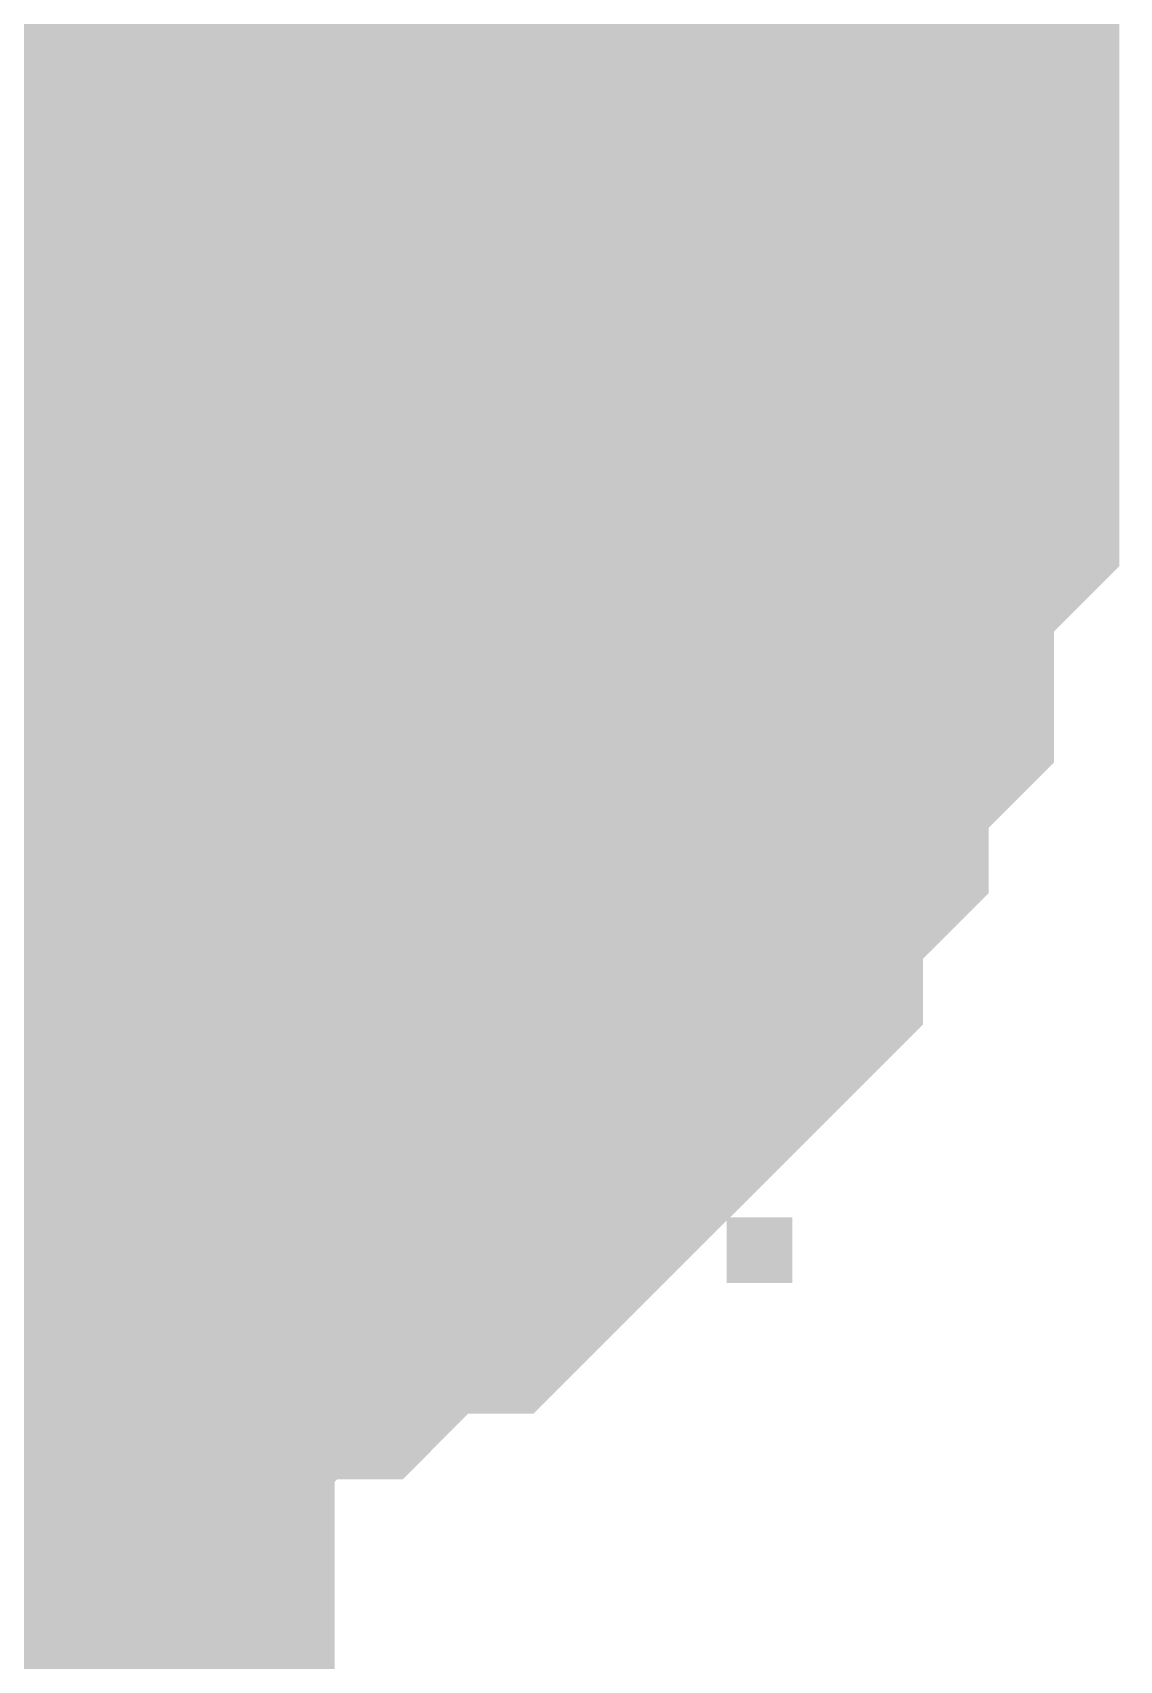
# Model space of a CAD drawing. Header units: inches. Extents: x 0 to 841, y 0 to 594.
# Drawn here: x 775.186 to 775.932, y 324.036 to 325.154 of the extents above; entities that cross this region are included whole.
import ezdxf

# ---------------------------------------------------------------- set-up
doc = ezdxf.new("R2010")
doc.units = ezdxf.units.IN
doc.layers.add('Sheet', color=255, linetype='Continuous')

msp = doc.modelspace()

# ---------------------------------------------------------------- linework, layer by layer
at = {"layer": 'Sheet'}
for points in [[(775.019, 324.9841, 0.7493, 0.7493, 0), (775.019, 327.4995, 0.7493, 0.7493, 0), (775.019, 327.4995, 0.7493, 0.7493, 0)], [(775.3783, 325.3435, 0.2997, 0.2997, 0), (775.3783, 325.2985, 0.2997, 0.2997, 0), (775.3783, 325.2985, 0.2997, 0.2997, 0), (775.4232, 325.2985, 0.2997, 0.2997, 0), (775.4232, 325.2536, 0.2997, 0.2997, 0), (775.4232, 325.2536, 0.2997, 0.2997, 0), (775.4681, 325.2087, 0.2997, 0.2997, 0), (775.4681, 325.2087, 0.2997, 0.2997, 0), (775.4681, 325.1638, 0.2997, 0.2997, 0), (775.4681, 325.1638, 0.2997, 0.2997, 0), (775.4681, 325.1189, 0.2997, 0.2997, 0), (775.513, 325.1189, 0.2997, 0.2997, 0), (775.513, 325.074, 0.2997, 0.2997, 0), (775.513, 325.074, 0.2997, 0.2997, 0), (775.513, 325.029, 0.2997, 0.2997, 0), (775.513, 325.029, 0.2997, 0.2997, 0), (775.513, 324.9841, 0.2997, 0.2997, 0)], [(775.3783, 325.3435, 0.2997, 0.2997, 0), (775.3783, 325.2985, 0.2997, 0.2997, 0), (775.3783, 325.2985, 0.2997, 0.2997, 0), (775.4232, 325.2985, 0.2997, 0.2997, 0), (775.4232, 325.2536, 0.2997, 0.2997, 0), (775.4232, 325.2536, 0.2997, 0.2997, 0), (775.4681, 325.2087, 0.2997, 0.2997, 0), (775.4681, 325.2087, 0.2997, 0.2997, 0), (775.4681, 325.1638, 0.2997, 0.2997, 0), (775.4681, 325.1638, 0.2997, 0.2997, 0), (775.4681, 325.1189, 0.2997, 0.2997, 0), (775.513, 325.1189, 0.2997, 0.2997, 0), (775.513, 325.074, 0.2997, 0.2997, 0), (775.513, 325.074, 0.2997, 0.2997, 0), (775.513, 325.029, 0.2997, 0.2997, 0), (775.513, 325.029, 0.2997, 0.2997, 0), (775.513, 324.9841, 0.2997, 0.2997, 0)], [(775.3783, 325.3435, 0.2997, 0.2997, 0), (775.3783, 325.2985, 0.2997, 0.2997, 0), (775.3783, 325.2985, 0.2997, 0.2997, 0), (775.4232, 325.2985, 0.2997, 0.2997, 0), (775.4232, 325.2536, 0.2997, 0.2997, 0), (775.4232, 325.2536, 0.2997, 0.2997, 0), (775.4681, 325.2087, 0.2997, 0.2997, 0), (775.4681, 325.2087, 0.2997, 0.2997, 0), (775.4681, 325.1638, 0.2997, 0.2997, 0), (775.4681, 325.1638, 0.2997, 0.2997, 0), (775.4681, 325.1189, 0.2997, 0.2997, 0), (775.513, 325.1189, 0.2997, 0.2997, 0), (775.513, 325.074, 0.2997, 0.2997, 0), (775.513, 325.074, 0.2997, 0.2997, 0), (775.513, 325.029, 0.2997, 0.2997, 0), (775.513, 325.029, 0.2997, 0.2997, 0), (775.513, 324.9841, 0.2997, 0.2997, 0)], [(775.6927, 325.3435, 0.2997, 0.2997, 0), (775.6927, 325.2985, 0.2997, 0.2997, 0), (775.7376, 325.2536, 0.2997, 0.2997, 0), (775.7376, 325.2536, 0.2997, 0.2997, 0), (775.7376, 325.2087, 0.2997, 0.2997, 0), (775.7376, 325.1638, 0.2997, 0.2997, 0), (775.7825, 325.1189, 0.2997, 0.2997, 0), (775.7825, 325.074, 0.2997, 0.2997, 0), (775.7825, 325.074, 0.2997, 0.2997, 0), (775.7825, 325.029, 0.2997, 0.2997, 0), (775.7825, 324.9841, 0.2997, 0.2997, 0)], [(775.6927, 325.3435, 0.2997, 0.2997, 0), (775.6927, 325.2985, 0.2997, 0.2997, 0), (775.7376, 325.2536, 0.2997, 0.2997, 0), (775.7376, 325.2536, 0.2997, 0.2997, 0), (775.7376, 325.2087, 0.2997, 0.2997, 0), (775.7376, 325.1638, 0.2997, 0.2997, 0), (775.7825, 325.1189, 0.2997, 0.2997, 0), (775.7825, 325.074, 0.2997, 0.2997, 0), (775.7825, 325.074, 0.2997, 0.2997, 0), (775.7825, 325.029, 0.2997, 0.2997, 0), (775.7825, 324.9841, 0.2997, 0.2997, 0)], [(775.6927, 325.3435, 0.2997, 0.2997, 0), (775.6927, 325.2985, 0.2997, 0.2997, 0), (775.7376, 325.2536, 0.2997, 0.2997, 0), (775.7376, 325.2536, 0.2997, 0.2997, 0), (775.7376, 325.2087, 0.2997, 0.2997, 0), (775.7376, 325.1638, 0.2997, 0.2997, 0), (775.7825, 325.1189, 0.2997, 0.2997, 0), (775.7825, 325.074, 0.2997, 0.2997, 0), (775.7825, 325.074, 0.2997, 0.2997, 0), (775.7825, 325.029, 0.2997, 0.2997, 0), (775.7825, 324.9841, 0.2997, 0.2997, 0)], [(775.6927, 325.3435, 0.2997, 0.2997, 0), (775.6927, 325.2985, 0.2997, 0.2997, 0), (775.7376, 325.2536, 0.2997, 0.2997, 0), (775.7376, 325.2536, 0.2997, 0.2997, 0), (775.7376, 325.2087, 0.2997, 0.2997, 0), (775.7376, 325.1638, 0.2997, 0.2997, 0), (775.7825, 325.1189, 0.2997, 0.2997, 0), (775.7825, 325.074, 0.2997, 0.2997, 0), (775.7825, 325.074, 0.2997, 0.2997, 0), (775.7825, 325.029, 0.2997, 0.2997, 0), (775.7825, 324.9841, 0.2997, 0.2997, 0)], [(752.5162, 324.9841, 0.7493, 0.7493, 0), (760.0171, 324.9841, 0.7493, 0.7493, 0), (775.019, 324.9841, 0.7493, 0.7493, 0)], [(775.019, 324.9841, 0.7493, 0.7493, 0), (775.019, 319.4592, 0.7493, 0.7493, 0)], [(775.4681, 325.2087, 0.0991, 0.0991, 0), (775.4681, 325.1638, 0.0991, 0.0991, 0), (775.4681, 325.1638, 0.0991, 0.0991, 0), (775.4681, 325.1189, 0.0991, 0.0991, 0), (775.513, 325.1189, 0.0991, 0.0991, 0), (775.513, 325.074, 0.0991, 0.0991, 0), (775.513, 325.074, 0.0991, 0.0991, 0), (775.513, 325.029, 0.0991, 0.0991, 0), (775.513, 325.029, 0.0991, 0.0991, 0), (775.513, 324.9841, 0.0991, 0.0991, 0)], [(775.4681, 325.2087, 0.0991, 0.0991, 0), (775.4681, 325.1638, 0.0991, 0.0991, 0), (775.4681, 325.1638, 0.0991, 0.0991, 0), (775.4681, 325.1189, 0.0991, 0.0991, 0), (775.513, 325.1189, 0.0991, 0.0991, 0), (775.513, 325.074, 0.0991, 0.0991, 0), (775.513, 325.074, 0.0991, 0.0991, 0), (775.513, 325.029, 0.0991, 0.0991, 0), (775.513, 325.029, 0.0991, 0.0991, 0), (775.513, 324.9841, 0.0991, 0.0991, 0)], [(775.4681, 325.2087, 0.0991, 0.0991, 0), (775.4681, 325.1638, 0.0991, 0.0991, 0), (775.4681, 325.1638, 0.0991, 0.0991, 0), (775.4681, 325.1189, 0.0991, 0.0991, 0), (775.513, 325.1189, 0.0991, 0.0991, 0), (775.513, 325.074, 0.0991, 0.0991, 0), (775.513, 325.074, 0.0991, 0.0991, 0), (775.513, 325.029, 0.0991, 0.0991, 0), (775.513, 325.029, 0.0991, 0.0991, 0), (775.513, 324.9841, 0.0991, 0.0991, 0)], [(775.7376, 325.2087, 0.0991, 0.0991, 0), (775.7376, 325.1638, 0.0991, 0.0991, 0), (775.7825, 325.1189, 0.0991, 0.0991, 0), (775.7825, 325.074, 0.0991, 0.0991, 0), (775.7825, 325.074, 0.0991, 0.0991, 0), (775.7825, 325.029, 0.0991, 0.0991, 0), (775.7825, 324.9841, 0.0991, 0.0991, 0)], [(775.7376, 325.2087, 0.0991, 0.0991, 0), (775.7376, 325.1638, 0.0991, 0.0991, 0), (775.7825, 325.1189, 0.0991, 0.0991, 0), (775.7825, 325.074, 0.0991, 0.0991, 0), (775.7825, 325.074, 0.0991, 0.0991, 0), (775.7825, 325.029, 0.0991, 0.0991, 0), (775.7825, 324.9841, 0.0991, 0.0991, 0)], [(775.7376, 325.2087, 0.0991, 0.0991, 0), (775.7376, 325.1638, 0.0991, 0.0991, 0), (775.7825, 325.1189, 0.0991, 0.0991, 0), (775.7825, 325.074, 0.0991, 0.0991, 0), (775.7825, 325.074, 0.0991, 0.0991, 0), (775.7825, 325.029, 0.0991, 0.0991, 0), (775.7825, 324.9841, 0.0991, 0.0991, 0)], [(775.7376, 325.2087, 0.0991, 0.0991, 0), (775.7376, 325.1638, 0.0991, 0.0991, 0), (775.7825, 325.1189, 0.0991, 0.0991, 0), (775.7825, 325.074, 0.0991, 0.0991, 0), (775.7825, 325.074, 0.0991, 0.0991, 0), (775.7825, 325.029, 0.0991, 0.0991, 0), (775.7825, 324.9841, 0.0991, 0.0991, 0)], [(775.7825, 324.9841, 0.2997, 0.2997, 0), (775.7825, 324.9392, 0.2997, 0.2997, 0), (775.7825, 324.8943, 0.2997, 0.2997, 0), (775.7825, 324.8943, 0.2997, 0.2997, 0), (775.7825, 324.8494, 0.2997, 0.2997, 0), (775.7376, 324.8044, 0.2997, 0.2997, 0), (775.7376, 324.7595, 0.2997, 0.2997, 0), (775.7376, 324.7146, 0.2997, 0.2997, 0), (775.7376, 324.7146, 0.2997, 0.2997, 0), (775.6927, 324.6697, 0.2997, 0.2997, 0), (775.6927, 324.6248, 0.2997, 0.2997, 0), (775.6478, 324.5799, 0.2997, 0.2997, 0), (775.6478, 324.5799, 0.2997, 0.2997, 0), (775.6478, 324.5349, 0.2997, 0.2997, 0), (775.6029, 324.49, 0.2997, 0.2997, 0), (775.5579, 324.49, 0.2997, 0.2997, 0), (775.5579, 324.4451, 0.2997, 0.2997, 0), (775.513, 324.4451, 0.2997, 0.2997, 0), (775.513, 324.4002, 0.2997, 0.2997, 0), (775.4681, 324.3553, 0.2997, 0.2997, 0), (775.4232, 324.3553, 0.2997, 0.2997, 0), (775.4232, 324.3553, 0.2997, 0.2997, 0), (775.3783, 324.3103, 0.2997, 0.2997, 0), (775.3334, 324.3103, 0.2997, 0.2997, 0), (775.2885, 324.2654, 0.2997, 0.2997, 0), (775.2885, 324.2654, 0.2997, 0.2997, 0), (775.2435, 324.2654, 0.2997, 0.2997, 0), (775.1986, 324.2654, 0.2997, 0.2997, 0), (775.1537, 324.2205, 0.2997, 0.2997, 0), (775.1088, 324.2205, 0.2997, 0.2997, 0), (775.1088, 324.2205, 0.2997, 0.2997, 0), (775.0639, 324.2205, 0.2997, 0.2997, 0), (775.019, 324.2205, 0.2997, 0.2997, 0)], [(775.7825, 324.9841, 0.2997, 0.2997, 0), (775.7825, 324.9392, 0.2997, 0.2997, 0), (775.7825, 324.8943, 0.2997, 0.2997, 0), (775.7825, 324.8943, 0.2997, 0.2997, 0), (775.7825, 324.8494, 0.2997, 0.2997, 0), (775.7376, 324.8044, 0.2997, 0.2997, 0), (775.7376, 324.7595, 0.2997, 0.2997, 0), (775.7376, 324.7146, 0.2997, 0.2997, 0), (775.7376, 324.7146, 0.2997, 0.2997, 0), (775.6927, 324.6697, 0.2997, 0.2997, 0), (775.6927, 324.6248, 0.2997, 0.2997, 0), (775.6478, 324.5799, 0.2997, 0.2997, 0), (775.6478, 324.5799, 0.2997, 0.2997, 0), (775.6478, 324.5349, 0.2997, 0.2997, 0), (775.6029, 324.49, 0.2997, 0.2997, 0), (775.5579, 324.49, 0.2997, 0.2997, 0), (775.5579, 324.4451, 0.2997, 0.2997, 0), (775.513, 324.4451, 0.2997, 0.2997, 0), (775.513, 324.4002, 0.2997, 0.2997, 0), (775.4681, 324.3553, 0.2997, 0.2997, 0), (775.4232, 324.3553, 0.2997, 0.2997, 0), (775.4232, 324.3553, 0.2997, 0.2997, 0), (775.3783, 324.3103, 0.2997, 0.2997, 0), (775.3334, 324.3103, 0.2997, 0.2997, 0), (775.2885, 324.2654, 0.2997, 0.2997, 0), (775.2885, 324.2654, 0.2997, 0.2997, 0), (775.2435, 324.2654, 0.2997, 0.2997, 0), (775.1986, 324.2654, 0.2997, 0.2997, 0), (775.1537, 324.2205, 0.2997, 0.2997, 0), (775.1088, 324.2205, 0.2997, 0.2997, 0), (775.1088, 324.2205, 0.2997, 0.2997, 0), (775.0639, 324.2205, 0.2997, 0.2997, 0), (775.019, 324.2205, 0.2997, 0.2997, 0)], [(775.7825, 324.9841, 0.2997, 0.2997, 0), (775.7825, 324.9392, 0.2997, 0.2997, 0), (775.7825, 324.8943, 0.2997, 0.2997, 0), (775.7825, 324.8943, 0.2997, 0.2997, 0), (775.7825, 324.8494, 0.2997, 0.2997, 0), (775.7376, 324.8044, 0.2997, 0.2997, 0), (775.7376, 324.7595, 0.2997, 0.2997, 0), (775.7376, 324.7146, 0.2997, 0.2997, 0), (775.7376, 324.7146, 0.2997, 0.2997, 0), (775.6927, 324.6697, 0.2997, 0.2997, 0), (775.6927, 324.6248, 0.2997, 0.2997, 0), (775.6478, 324.5799, 0.2997, 0.2997, 0), (775.6478, 324.5799, 0.2997, 0.2997, 0), (775.6478, 324.5349, 0.2997, 0.2997, 0), (775.6029, 324.49, 0.2997, 0.2997, 0), (775.5579, 324.49, 0.2997, 0.2997, 0), (775.5579, 324.4451, 0.2997, 0.2997, 0), (775.513, 324.4451, 0.2997, 0.2997, 0), (775.513, 324.4002, 0.2997, 0.2997, 0), (775.4681, 324.3553, 0.2997, 0.2997, 0), (775.4232, 324.3553, 0.2997, 0.2997, 0), (775.4232, 324.3553, 0.2997, 0.2997, 0), (775.3783, 324.3103, 0.2997, 0.2997, 0), (775.3334, 324.3103, 0.2997, 0.2997, 0), (775.2885, 324.2654, 0.2997, 0.2997, 0), (775.2885, 324.2654, 0.2997, 0.2997, 0), (775.2435, 324.2654, 0.2997, 0.2997, 0), (775.1986, 324.2654, 0.2997, 0.2997, 0), (775.1537, 324.2205, 0.2997, 0.2997, 0), (775.1088, 324.2205, 0.2997, 0.2997, 0), (775.1088, 324.2205, 0.2997, 0.2997, 0), (775.0639, 324.2205, 0.2997, 0.2997, 0), (775.019, 324.2205, 0.2997, 0.2997, 0)], [(775.7825, 324.9841, 0.2997, 0.2997, 0), (775.7825, 324.9392, 0.2997, 0.2997, 0), (775.7825, 324.8943, 0.2997, 0.2997, 0), (775.7825, 324.8943, 0.2997, 0.2997, 0), (775.7825, 324.8494, 0.2997, 0.2997, 0), (775.7376, 324.8044, 0.2997, 0.2997, 0), (775.7376, 324.7595, 0.2997, 0.2997, 0), (775.7376, 324.7146, 0.2997, 0.2997, 0), (775.7376, 324.7146, 0.2997, 0.2997, 0), (775.6927, 324.6697, 0.2997, 0.2997, 0), (775.6927, 324.6248, 0.2997, 0.2997, 0), (775.6478, 324.5799, 0.2997, 0.2997, 0), (775.6478, 324.5799, 0.2997, 0.2997, 0), (775.6478, 324.5349, 0.2997, 0.2997, 0), (775.6029, 324.49, 0.2997, 0.2997, 0), (775.5579, 324.49, 0.2997, 0.2997, 0), (775.5579, 324.4451, 0.2997, 0.2997, 0), (775.513, 324.4451, 0.2997, 0.2997, 0), (775.513, 324.4002, 0.2997, 0.2997, 0), (775.4681, 324.3553, 0.2997, 0.2997, 0), (775.4232, 324.3553, 0.2997, 0.2997, 0), (775.4232, 324.3553, 0.2997, 0.2997, 0), (775.3783, 324.3103, 0.2997, 0.2997, 0), (775.3334, 324.3103, 0.2997, 0.2997, 0), (775.2885, 324.2654, 0.2997, 0.2997, 0), (775.2885, 324.2654, 0.2997, 0.2997, 0), (775.2435, 324.2654, 0.2997, 0.2997, 0), (775.1986, 324.2654, 0.2997, 0.2997, 0), (775.1537, 324.2205, 0.2997, 0.2997, 0), (775.1088, 324.2205, 0.2997, 0.2997, 0), (775.1088, 324.2205, 0.2997, 0.2997, 0), (775.0639, 324.2205, 0.2997, 0.2997, 0), (775.019, 324.2205, 0.2997, 0.2997, 0)], [(775.513, 324.9841, 0.2997, 0.2997, 0), (775.513, 324.9392, 0.2997, 0.2997, 0), (775.513, 324.9392, 0.2997, 0.2997, 0), (775.513, 324.8943, 0.2997, 0.2997, 0), (775.513, 324.8943, 0.2997, 0.2997, 0), (775.513, 324.8494, 0.2997, 0.2997, 0), (775.4681, 324.8494, 0.2997, 0.2997, 0), (775.4681, 324.8044, 0.2997, 0.2997, 0), (775.4681, 324.8044, 0.2997, 0.2997, 0), (775.4681, 324.7595, 0.2997, 0.2997, 0), (775.4681, 324.7595, 0.2997, 0.2997, 0), (775.4232, 324.7146, 0.2997, 0.2997, 0), (775.4232, 324.7146, 0.2997, 0.2997, 0), (775.4232, 324.6697, 0.2997, 0.2997, 0), (775.3783, 324.6697, 0.2997, 0.2997, 0), (775.3783, 324.6697, 0.2997, 0.2997, 0), (775.3783, 324.6248, 0.2997, 0.2997, 0), (775.3334, 324.6248, 0.2997, 0.2997, 0), (775.3334, 324.6248, 0.2997, 0.2997, 0), (775.3334, 324.5799, 0.2997, 0.2997, 0), (775.2885, 324.5799, 0.2997, 0.2997, 0), (775.2885, 324.5799, 0.2997, 0.2997, 0), (775.2435, 324.5349, 0.2997, 0.2997, 0), (775.2435, 324.5349, 0.2997, 0.2997, 0), (775.1986, 324.5349, 0.2997, 0.2997, 0), (775.1986, 324.5349, 0.2997, 0.2997, 0), (775.1537, 324.5349, 0.2997, 0.2997, 0), (775.1537, 324.49, 0.2997, 0.2997, 0), (775.1088, 324.49, 0.2997, 0.2997, 0), (775.1088, 324.49, 0.2997, 0.2997, 0), (775.0639, 324.49, 0.2997, 0.2997, 0), (775.0639, 324.49, 0.2997, 0.2997, 0), (775.019, 324.49, 0.2997, 0.2997, 0)], [(775.513, 324.9841, 0.2997, 0.2997, 0), (775.513, 324.9392, 0.2997, 0.2997, 0), (775.513, 324.9392, 0.2997, 0.2997, 0), (775.513, 324.8943, 0.2997, 0.2997, 0), (775.513, 324.8943, 0.2997, 0.2997, 0), (775.513, 324.8494, 0.2997, 0.2997, 0), (775.4681, 324.8494, 0.2997, 0.2997, 0), (775.4681, 324.8044, 0.2997, 0.2997, 0), (775.4681, 324.8044, 0.2997, 0.2997, 0), (775.4681, 324.7595, 0.2997, 0.2997, 0), (775.4681, 324.7595, 0.2997, 0.2997, 0), (775.4232, 324.7146, 0.2997, 0.2997, 0), (775.4232, 324.7146, 0.2997, 0.2997, 0), (775.4232, 324.6697, 0.2997, 0.2997, 0), (775.3783, 324.6697, 0.2997, 0.2997, 0), (775.3783, 324.6697, 0.2997, 0.2997, 0), (775.3783, 324.6248, 0.2997, 0.2997, 0), (775.3334, 324.6248, 0.2997, 0.2997, 0), (775.3334, 324.6248, 0.2997, 0.2997, 0), (775.3334, 324.5799, 0.2997, 0.2997, 0), (775.2885, 324.5799, 0.2997, 0.2997, 0), (775.2885, 324.5799, 0.2997, 0.2997, 0), (775.2435, 324.5349, 0.2997, 0.2997, 0), (775.2435, 324.5349, 0.2997, 0.2997, 0), (775.1986, 324.5349, 0.2997, 0.2997, 0), (775.1986, 324.5349, 0.2997, 0.2997, 0), (775.1537, 324.5349, 0.2997, 0.2997, 0), (775.1537, 324.49, 0.2997, 0.2997, 0), (775.1088, 324.49, 0.2997, 0.2997, 0), (775.1088, 324.49, 0.2997, 0.2997, 0), (775.0639, 324.49, 0.2997, 0.2997, 0), (775.0639, 324.49, 0.2997, 0.2997, 0), (775.019, 324.49, 0.2997, 0.2997, 0)], [(775.513, 324.9841, 0.2997, 0.2997, 0), (775.513, 324.9392, 0.2997, 0.2997, 0), (775.513, 324.9392, 0.2997, 0.2997, 0), (775.513, 324.8943, 0.2997, 0.2997, 0), (775.513, 324.8943, 0.2997, 0.2997, 0), (775.513, 324.8494, 0.2997, 0.2997, 0), (775.4681, 324.8494, 0.2997, 0.2997, 0), (775.4681, 324.8044, 0.2997, 0.2997, 0), (775.4681, 324.8044, 0.2997, 0.2997, 0), (775.4681, 324.7595, 0.2997, 0.2997, 0), (775.4681, 324.7595, 0.2997, 0.2997, 0), (775.4232, 324.7146, 0.2997, 0.2997, 0), (775.4232, 324.7146, 0.2997, 0.2997, 0), (775.4232, 324.6697, 0.2997, 0.2997, 0), (775.3783, 324.6697, 0.2997, 0.2997, 0), (775.3783, 324.6697, 0.2997, 0.2997, 0), (775.3783, 324.6248, 0.2997, 0.2997, 0), (775.3334, 324.6248, 0.2997, 0.2997, 0), (775.3334, 324.6248, 0.2997, 0.2997, 0), (775.3334, 324.5799, 0.2997, 0.2997, 0), (775.2885, 324.5799, 0.2997, 0.2997, 0), (775.2885, 324.5799, 0.2997, 0.2997, 0), (775.2435, 324.5349, 0.2997, 0.2997, 0), (775.2435, 324.5349, 0.2997, 0.2997, 0), (775.1986, 324.5349, 0.2997, 0.2997, 0), (775.1986, 324.5349, 0.2997, 0.2997, 0), (775.1537, 324.5349, 0.2997, 0.2997, 0), (775.1537, 324.49, 0.2997, 0.2997, 0), (775.1088, 324.49, 0.2997, 0.2997, 0), (775.1088, 324.49, 0.2997, 0.2997, 0), (775.0639, 324.49, 0.2997, 0.2997, 0), (775.0639, 324.49, 0.2997, 0.2997, 0), (775.019, 324.49, 0.2997, 0.2997, 0)], [(775.513, 324.9841, 0.2997, 0.2997, 0), (775.513, 324.9841, 0.2997, 0.2997, 0), (775.513, 324.9841, 0.2997, 0.2997, 0), (775.513, 324.9841, 0.2997, 0.2997, 0), (775.513, 324.9841, 0.2997, 0.2997, 0), (775.513, 324.9841, 0.2997, 0.2997, 0), (775.513, 324.9841, 0.2997, 0.2997, 0), (775.513, 324.9841, 0.2997, 0.2997, 0), (775.513, 324.9841, 0.2997, 0.2997, 0), (775.513, 324.9841, 0.2997, 0.2997, 0), (775.513, 324.9841, 0.2997, 0.2997, 0), (775.513, 324.9841, 0.2997, 0.2997, 0), (775.513, 324.9841, 0.2997, 0.2997, 0), (775.513, 324.9841, 0.2997, 0.2997, 0), (775.513, 324.9841, 0.2997, 0.2997, 0), (775.513, 324.9841, 0.2997, 0.2997, 0), (775.513, 324.9841, 0.2997, 0.2997, 0), (775.513, 324.9841, 0.2997, 0.2997, 0), (775.513, 324.9841, 0.2997, 0.2997, 0), (775.513, 324.9841, 0.2997, 0.2997, 0), (775.513, 324.9841, 0.2997, 0.2997, 0), (775.513, 324.9841, 0.2997, 0.2997, 0), (775.513, 324.9841, 0.2997, 0.2997, 0), (775.513, 324.9841, 0.2997, 0.2997, 0), (775.513, 324.9841, 0.2997, 0.2997, 0), (775.513, 324.9841, 0.2997, 0.2997, 0), (775.513, 324.9841, 0.2997, 0.2997, 0), (775.513, 324.9841, 0.2997, 0.2997, 0), (775.513, 324.9841, 0.2997, 0.2997, 0), (775.513, 324.9841, 0.2997, 0.2997, 0), (775.513, 324.9841, 0.2997, 0.2997, 0), (775.513, 324.9841, 0.2997, 0.2997, 0), (775.513, 324.9841, 0.2997, 0.2997, 0)], [(775.513, 324.9841, 0.2997, 0.2997, 0), (775.513, 324.9841, 0.2997, 0.2997, 0)], [(775.513, 324.9841, 0.2997, 0.2997, 0), (775.513, 324.9841, 0.2997, 0.2997, 0), (775.513, 324.9841, 0.2997, 0.2997, 0), (775.513, 324.9841, 0.2997, 0.2997, 0), (775.513, 324.9841, 0.2997, 0.2997, 0), (775.513, 324.9841, 0.2997, 0.2997, 0), (775.513, 324.9841, 0.2997, 0.2997, 0), (775.513, 324.9841, 0.2997, 0.2997, 0), (775.513, 324.9841, 0.2997, 0.2997, 0), (775.513, 324.9841, 0.2997, 0.2997, 0), (775.513, 324.9841, 0.2997, 0.2997, 0), (775.513, 324.9841, 0.2997, 0.2997, 0), (775.513, 324.9841, 0.2997, 0.2997, 0), (775.513, 324.9841, 0.2997, 0.2997, 0), (775.513, 324.9841, 0.2997, 0.2997, 0), (775.513, 324.9841, 0.2997, 0.2997, 0), (775.513, 324.9841, 0.2997, 0.2997, 0), (775.513, 324.9841, 0.2997, 0.2997, 0), (775.513, 324.9841, 0.2997, 0.2997, 0), (775.513, 324.9841, 0.2997, 0.2997, 0), (775.513, 324.9841, 0.2997, 0.2997, 0), (775.513, 324.9841, 0.2997, 0.2997, 0), (775.513, 324.9841, 0.2997, 0.2997, 0), (775.513, 324.9841, 0.2997, 0.2997, 0), (775.513, 324.9841, 0.2997, 0.2997, 0), (775.513, 324.9841, 0.2997, 0.2997, 0), (775.513, 324.9841, 0.2997, 0.2997, 0), (775.513, 324.9841, 0.2997, 0.2997, 0), (775.513, 324.9841, 0.2997, 0.2997, 0), (775.513, 324.9841, 0.2997, 0.2997, 0), (775.513, 324.9841, 0.2997, 0.2997, 0), (775.513, 324.9841, 0.2997, 0.2997, 0), (775.513, 324.9841, 0.2997, 0.2997, 0)], [(775.513, 324.9841, 0.2997, 0.2997, 0), (775.513, 324.9841, 0.2997, 0.2997, 0)], [(775.513, 324.9841, 0.2997, 0.2997, 0), (775.513, 324.9841, 0.2997, 0.2997, 0), (775.513, 324.9841, 0.2997, 0.2997, 0), (775.513, 324.9841, 0.2997, 0.2997, 0), (775.513, 324.9841, 0.2997, 0.2997, 0), (775.513, 324.9841, 0.2997, 0.2997, 0), (775.513, 324.9841, 0.2997, 0.2997, 0), (775.513, 324.9841, 0.2997, 0.2997, 0), (775.513, 324.9841, 0.2997, 0.2997, 0), (775.513, 324.9841, 0.2997, 0.2997, 0), (775.513, 324.9841, 0.2997, 0.2997, 0), (775.513, 324.9841, 0.2997, 0.2997, 0), (775.513, 324.9841, 0.2997, 0.2997, 0), (775.513, 324.9841, 0.2997, 0.2997, 0), (775.513, 324.9841, 0.2997, 0.2997, 0), (775.513, 324.9841, 0.2997, 0.2997, 0), (775.513, 324.9841, 0.2997, 0.2997, 0), (775.513, 324.9841, 0.2997, 0.2997, 0), (775.513, 324.9841, 0.2997, 0.2997, 0), (775.513, 324.9841, 0.2997, 0.2997, 0), (775.513, 324.9841, 0.2997, 0.2997, 0), (775.513, 324.9841, 0.2997, 0.2997, 0), (775.513, 324.9841, 0.2997, 0.2997, 0), (775.513, 324.9841, 0.2997, 0.2997, 0), (775.513, 324.9841, 0.2997, 0.2997, 0), (775.513, 324.9841, 0.2997, 0.2997, 0), (775.513, 324.9841, 0.2997, 0.2997, 0), (775.513, 324.9841, 0.2997, 0.2997, 0), (775.513, 324.9841, 0.2997, 0.2997, 0), (775.513, 324.9841, 0.2997, 0.2997, 0), (775.513, 324.9841, 0.2997, 0.2997, 0), (775.513, 324.9841, 0.2997, 0.2997, 0), (775.513, 324.9841, 0.2997, 0.2997, 0)], [(775.513, 324.9841, 0.2997, 0.2997, 0), (775.513, 324.9841, 0.2997, 0.2997, 0)], [(775.7825, 324.9841, 0.2997, 0.2997, 0), (775.7825, 324.9841, 0.2997, 0.2997, 0), (775.7825, 324.9841, 0.2997, 0.2997, 0), (775.7825, 324.9841, 0.2997, 0.2997, 0), (775.7825, 324.9841, 0.2997, 0.2997, 0), (775.7825, 324.9841, 0.2997, 0.2997, 0), (775.7825, 324.9841, 0.2997, 0.2997, 0), (775.7825, 324.9841, 0.2997, 0.2997, 0), (775.7825, 324.9841, 0.2997, 0.2997, 0), (775.7825, 324.9841, 0.2997, 0.2997, 0), (775.7825, 324.9841, 0.2997, 0.2997, 0), (775.7825, 324.9841, 0.2997, 0.2997, 0), (775.7825, 324.9841, 0.2997, 0.2997, 0), (775.7825, 324.9841, 0.2997, 0.2997, 0), (775.7825, 324.9841, 0.2997, 0.2997, 0), (775.7825, 324.9841, 0.2997, 0.2997, 0), (775.7825, 324.9841, 0.2997, 0.2997, 0), (775.7825, 324.9841, 0.2997, 0.2997, 0), (775.7825, 324.9841, 0.2997, 0.2997, 0), (775.7825, 324.9841, 0.2997, 0.2997, 0), (775.7825, 324.9841, 0.2997, 0.2997, 0), (775.7825, 324.9841, 0.2997, 0.2997, 0), (775.7825, 324.9841, 0.2997, 0.2997, 0), (775.7825, 324.9841, 0.2997, 0.2997, 0), (775.7825, 324.9841, 0.2997, 0.2997, 0), (775.7825, 324.9841, 0.2997, 0.2997, 0), (775.7825, 324.9841, 0.2997, 0.2997, 0), (775.7825, 324.9841, 0.2997, 0.2997, 0), (775.7825, 324.9841, 0.2997, 0.2997, 0), (775.7825, 324.9841, 0.2997, 0.2997, 0), (775.7825, 324.9841, 0.2997, 0.2997, 0), (775.7825, 324.9841, 0.2997, 0.2997, 0), (775.7825, 324.9841, 0.2997, 0.2997, 0)], [(775.7825, 324.9841, 0.2997, 0.2997, 0), (775.7825, 324.9841, 0.2997, 0.2997, 0)], [(775.7825, 324.9841, 0.2997, 0.2997, 0), (775.7825, 324.9841, 0.2997, 0.2997, 0), (775.7825, 324.9841, 0.2997, 0.2997, 0), (775.7825, 324.9841, 0.2997, 0.2997, 0), (775.7825, 324.9841, 0.2997, 0.2997, 0), (775.7825, 324.9841, 0.2997, 0.2997, 0), (775.7825, 324.9841, 0.2997, 0.2997, 0), (775.7825, 324.9841, 0.2997, 0.2997, 0), (775.7825, 324.9841, 0.2997, 0.2997, 0), (775.7825, 324.9841, 0.2997, 0.2997, 0), (775.7825, 324.9841, 0.2997, 0.2997, 0), (775.7825, 324.9841, 0.2997, 0.2997, 0), (775.7825, 324.9841, 0.2997, 0.2997, 0), (775.7825, 324.9841, 0.2997, 0.2997, 0), (775.7825, 324.9841, 0.2997, 0.2997, 0), (775.7825, 324.9841, 0.2997, 0.2997, 0), (775.7825, 324.9841, 0.2997, 0.2997, 0), (775.7825, 324.9841, 0.2997, 0.2997, 0), (775.7825, 324.9841, 0.2997, 0.2997, 0), (775.7825, 324.9841, 0.2997, 0.2997, 0), (775.7825, 324.9841, 0.2997, 0.2997, 0), (775.7825, 324.9841, 0.2997, 0.2997, 0), (775.7825, 324.9841, 0.2997, 0.2997, 0), (775.7825, 324.9841, 0.2997, 0.2997, 0), (775.7825, 324.9841, 0.2997, 0.2997, 0), (775.7825, 324.9841, 0.2997, 0.2997, 0), (775.7825, 324.9841, 0.2997, 0.2997, 0), (775.7825, 324.9841, 0.2997, 0.2997, 0), (775.7825, 324.9841, 0.2997, 0.2997, 0), (775.7825, 324.9841, 0.2997, 0.2997, 0), (775.7825, 324.9841, 0.2997, 0.2997, 0), (775.7825, 324.9841, 0.2997, 0.2997, 0), (775.7825, 324.9841, 0.2997, 0.2997, 0)], [(775.7825, 324.9841, 0.2997, 0.2997, 0), (775.7825, 324.9841, 0.2997, 0.2997, 0)], [(775.7825, 324.9841, 0.2997, 0.2997, 0), (775.7825, 324.9841, 0.2997, 0.2997, 0), (775.7825, 324.9841, 0.2997, 0.2997, 0), (775.7825, 324.9841, 0.2997, 0.2997, 0), (775.7825, 324.9841, 0.2997, 0.2997, 0), (775.7825, 324.9841, 0.2997, 0.2997, 0), (775.7825, 324.9841, 0.2997, 0.2997, 0), (775.7825, 324.9841, 0.2997, 0.2997, 0), (775.7825, 324.9841, 0.2997, 0.2997, 0), (775.7825, 324.9841, 0.2997, 0.2997, 0), (775.7825, 324.9841, 0.2997, 0.2997, 0), (775.7825, 324.9841, 0.2997, 0.2997, 0), (775.7825, 324.9841, 0.2997, 0.2997, 0), (775.7825, 324.9841, 0.2997, 0.2997, 0), (775.7825, 324.9841, 0.2997, 0.2997, 0), (775.7825, 324.9841, 0.2997, 0.2997, 0), (775.7825, 324.9841, 0.2997, 0.2997, 0), (775.7825, 324.9841, 0.2997, 0.2997, 0), (775.7825, 324.9841, 0.2997, 0.2997, 0), (775.7825, 324.9841, 0.2997, 0.2997, 0), (775.7825, 324.9841, 0.2997, 0.2997, 0), (775.7825, 324.9841, 0.2997, 0.2997, 0), (775.7825, 324.9841, 0.2997, 0.2997, 0), (775.7825, 324.9841, 0.2997, 0.2997, 0), (775.7825, 324.9841, 0.2997, 0.2997, 0), (775.7825, 324.9841, 0.2997, 0.2997, 0), (775.7825, 324.9841, 0.2997, 0.2997, 0), (775.7825, 324.9841, 0.2997, 0.2997, 0), (775.7825, 324.9841, 0.2997, 0.2997, 0), (775.7825, 324.9841, 0.2997, 0.2997, 0), (775.7825, 324.9841, 0.2997, 0.2997, 0), (775.7825, 324.9841, 0.2997, 0.2997, 0), (775.7825, 324.9841, 0.2997, 0.2997, 0)], [(775.7825, 324.9841, 0.2997, 0.2997, 0), (775.7825, 324.9841, 0.2997, 0.2997, 0)], [(775.7825, 324.9841, 0.2997, 0.2997, 0), (775.7825, 324.9841, 0.2997, 0.2997, 0), (775.7825, 324.9841, 0.2997, 0.2997, 0), (775.7825, 324.9841, 0.2997, 0.2997, 0), (775.7825, 324.9841, 0.2997, 0.2997, 0), (775.7825, 324.9841, 0.2997, 0.2997, 0), (775.7825, 324.9841, 0.2997, 0.2997, 0), (775.7825, 324.9841, 0.2997, 0.2997, 0), (775.7825, 324.9841, 0.2997, 0.2997, 0), (775.7825, 324.9841, 0.2997, 0.2997, 0), (775.7825, 324.9841, 0.2997, 0.2997, 0), (775.7825, 324.9841, 0.2997, 0.2997, 0), (775.7825, 324.9841, 0.2997, 0.2997, 0), (775.7825, 324.9841, 0.2997, 0.2997, 0), (775.7825, 324.9841, 0.2997, 0.2997, 0), (775.7825, 324.9841, 0.2997, 0.2997, 0), (775.7825, 324.9841, 0.2997, 0.2997, 0), (775.7825, 324.9841, 0.2997, 0.2997, 0), (775.7825, 324.9841, 0.2997, 0.2997, 0), (775.7825, 324.9841, 0.2997, 0.2997, 0), (775.7825, 324.9841, 0.2997, 0.2997, 0), (775.7825, 324.9841, 0.2997, 0.2997, 0), (775.7825, 324.9841, 0.2997, 0.2997, 0), (775.7825, 324.9841, 0.2997, 0.2997, 0), (775.7825, 324.9841, 0.2997, 0.2997, 0), (775.7825, 324.9841, 0.2997, 0.2997, 0), (775.7825, 324.9841, 0.2997, 0.2997, 0), (775.7825, 324.9841, 0.2997, 0.2997, 0), (775.7825, 324.9841, 0.2997, 0.2997, 0), (775.7825, 324.9841, 0.2997, 0.2997, 0), (775.7825, 324.9841, 0.2997, 0.2997, 0), (775.7825, 324.9841, 0.2997, 0.2997, 0), (775.7825, 324.9841, 0.2997, 0.2997, 0)], [(775.7825, 324.9841, 0.2997, 0.2997, 0), (775.7825, 324.9841, 0.2997, 0.2997, 0)], [(775.7825, 324.9841, 0.0991, 0.0991, 0), (775.7825, 324.9392, 0.0991, 0.0991, 0), (775.7825, 324.8943, 0.0991, 0.0991, 0), (775.7825, 324.8943, 0.0991, 0.0991, 0), (775.7825, 324.8494, 0.0991, 0.0991, 0), (775.7376, 324.8044, 0.0991, 0.0991, 0), (775.7376, 324.7595, 0.0991, 0.0991, 0), (775.7376, 324.7146, 0.0991, 0.0991, 0), (775.7376, 324.7146, 0.0991, 0.0991, 0), (775.6927, 324.6697, 0.0991, 0.0991, 0), (775.6927, 324.6248, 0.0991, 0.0991, 0), (775.6478, 324.5799, 0.0991, 0.0991, 0), (775.6478, 324.5799, 0.0991, 0.0991, 0), (775.6478, 324.5349, 0.0991, 0.0991, 0), (775.6029, 324.49, 0.0991, 0.0991, 0), (775.5579, 324.49, 0.0991, 0.0991, 0), (775.5579, 324.4451, 0.0991, 0.0991, 0), (775.513, 324.4451, 0.0991, 0.0991, 0), (775.513, 324.4002, 0.0991, 0.0991, 0), (775.4681, 324.3553, 0.0991, 0.0991, 0), (775.4232, 324.3553, 0.0991, 0.0991, 0), (775.4232, 324.3553, 0.0991, 0.0991, 0), (775.3783, 324.3103, 0.0991, 0.0991, 0), (775.3334, 324.3103, 0.0991, 0.0991, 0), (775.2885, 324.2654, 0.0991, 0.0991, 0), (775.2885, 324.2654, 0.0991, 0.0991, 0), (775.2435, 324.2654, 0.0991, 0.0991, 0), (775.1986, 324.2654, 0.0991, 0.0991, 0), (775.1537, 324.2205, 0.0991, 0.0991, 0), (775.1088, 324.2205, 0.0991, 0.0991, 0)], [(775.7825, 324.9841, 0.0991, 0.0991, 0), (775.7825, 324.9392, 0.0991, 0.0991, 0), (775.7825, 324.8943, 0.0991, 0.0991, 0), (775.7825, 324.8943, 0.0991, 0.0991, 0), (775.7825, 324.8494, 0.0991, 0.0991, 0), (775.7376, 324.8044, 0.0991, 0.0991, 0), (775.7376, 324.7595, 0.0991, 0.0991, 0), (775.7376, 324.7146, 0.0991, 0.0991, 0), (775.7376, 324.7146, 0.0991, 0.0991, 0), (775.6927, 324.6697, 0.0991, 0.0991, 0), (775.6927, 324.6248, 0.0991, 0.0991, 0), (775.6478, 324.5799, 0.0991, 0.0991, 0), (775.6478, 324.5799, 0.0991, 0.0991, 0), (775.6478, 324.5349, 0.0991, 0.0991, 0), (775.6029, 324.49, 0.0991, 0.0991, 0), (775.5579, 324.49, 0.0991, 0.0991, 0), (775.5579, 324.4451, 0.0991, 0.0991, 0), (775.513, 324.4451, 0.0991, 0.0991, 0), (775.513, 324.4002, 0.0991, 0.0991, 0), (775.4681, 324.3553, 0.0991, 0.0991, 0), (775.4232, 324.3553, 0.0991, 0.0991, 0), (775.4232, 324.3553, 0.0991, 0.0991, 0), (775.3783, 324.3103, 0.0991, 0.0991, 0), (775.3334, 324.3103, 0.0991, 0.0991, 0), (775.2885, 324.2654, 0.0991, 0.0991, 0), (775.2885, 324.2654, 0.0991, 0.0991, 0), (775.2435, 324.2654, 0.0991, 0.0991, 0), (775.1986, 324.2654, 0.0991, 0.0991, 0), (775.1537, 324.2205, 0.0991, 0.0991, 0), (775.1088, 324.2205, 0.0991, 0.0991, 0)], [(775.7825, 324.9841, 0.0991, 0.0991, 0), (775.7825, 324.9392, 0.0991, 0.0991, 0), (775.7825, 324.8943, 0.0991, 0.0991, 0), (775.7825, 324.8943, 0.0991, 0.0991, 0), (775.7825, 324.8494, 0.0991, 0.0991, 0), (775.7376, 324.8044, 0.0991, 0.0991, 0), (775.7376, 324.7595, 0.0991, 0.0991, 0), (775.7376, 324.7146, 0.0991, 0.0991, 0), (775.7376, 324.7146, 0.0991, 0.0991, 0), (775.6927, 324.6697, 0.0991, 0.0991, 0), (775.6927, 324.6248, 0.0991, 0.0991, 0), (775.6478, 324.5799, 0.0991, 0.0991, 0), (775.6478, 324.5799, 0.0991, 0.0991, 0), (775.6478, 324.5349, 0.0991, 0.0991, 0), (775.6029, 324.49, 0.0991, 0.0991, 0), (775.5579, 324.49, 0.0991, 0.0991, 0), (775.5579, 324.4451, 0.0991, 0.0991, 0), (775.513, 324.4451, 0.0991, 0.0991, 0), (775.513, 324.4002, 0.0991, 0.0991, 0), (775.4681, 324.3553, 0.0991, 0.0991, 0), (775.4232, 324.3553, 0.0991, 0.0991, 0), (775.4232, 324.3553, 0.0991, 0.0991, 0), (775.3783, 324.3103, 0.0991, 0.0991, 0), (775.3334, 324.3103, 0.0991, 0.0991, 0), (775.2885, 324.2654, 0.0991, 0.0991, 0), (775.2885, 324.2654, 0.0991, 0.0991, 0), (775.2435, 324.2654, 0.0991, 0.0991, 0), (775.1986, 324.2654, 0.0991, 0.0991, 0), (775.1537, 324.2205, 0.0991, 0.0991, 0), (775.1088, 324.2205, 0.0991, 0.0991, 0)], [(775.7825, 324.9841, 0.0991, 0.0991, 0), (775.7825, 324.9392, 0.0991, 0.0991, 0), (775.7825, 324.8943, 0.0991, 0.0991, 0), (775.7825, 324.8943, 0.0991, 0.0991, 0), (775.7825, 324.8494, 0.0991, 0.0991, 0), (775.7376, 324.8044, 0.0991, 0.0991, 0), (775.7376, 324.7595, 0.0991, 0.0991, 0), (775.7376, 324.7146, 0.0991, 0.0991, 0), (775.7376, 324.7146, 0.0991, 0.0991, 0), (775.6927, 324.6697, 0.0991, 0.0991, 0), (775.6927, 324.6248, 0.0991, 0.0991, 0), (775.6478, 324.5799, 0.0991, 0.0991, 0), (775.6478, 324.5799, 0.0991, 0.0991, 0), (775.6478, 324.5349, 0.0991, 0.0991, 0), (775.6029, 324.49, 0.0991, 0.0991, 0), (775.5579, 324.49, 0.0991, 0.0991, 0), (775.5579, 324.4451, 0.0991, 0.0991, 0), (775.513, 324.4451, 0.0991, 0.0991, 0), (775.513, 324.4002, 0.0991, 0.0991, 0), (775.4681, 324.3553, 0.0991, 0.0991, 0), (775.4232, 324.3553, 0.0991, 0.0991, 0), (775.4232, 324.3553, 0.0991, 0.0991, 0), (775.3783, 324.3103, 0.0991, 0.0991, 0), (775.3334, 324.3103, 0.0991, 0.0991, 0), (775.2885, 324.2654, 0.0991, 0.0991, 0), (775.2885, 324.2654, 0.0991, 0.0991, 0), (775.2435, 324.2654, 0.0991, 0.0991, 0), (775.1986, 324.2654, 0.0991, 0.0991, 0), (775.1537, 324.2205, 0.0991, 0.0991, 0), (775.1088, 324.2205, 0.0991, 0.0991, 0)], [(775.513, 324.9841, 0.0991, 0.0991, 0), (775.513, 324.9392, 0.0991, 0.0991, 0), (775.513, 324.9392, 0.0991, 0.0991, 0), (775.513, 324.8943, 0.0991, 0.0991, 0), (775.513, 324.8943, 0.0991, 0.0991, 0), (775.513, 324.8494, 0.0991, 0.0991, 0), (775.4681, 324.8494, 0.0991, 0.0991, 0), (775.4681, 324.8044, 0.0991, 0.0991, 0), (775.4681, 324.8044, 0.0991, 0.0991, 0), (775.4681, 324.7595, 0.0991, 0.0991, 0), (775.4681, 324.7595, 0.0991, 0.0991, 0), (775.4232, 324.7146, 0.0991, 0.0991, 0), (775.4232, 324.7146, 0.0991, 0.0991, 0), (775.4232, 324.6697, 0.0991, 0.0991, 0), (775.3783, 324.6697, 0.0991, 0.0991, 0), (775.3783, 324.6697, 0.0991, 0.0991, 0), (775.3783, 324.6248, 0.0991, 0.0991, 0), (775.3334, 324.6248, 0.0991, 0.0991, 0), (775.3334, 324.6248, 0.0991, 0.0991, 0), (775.3334, 324.5799, 0.0991, 0.0991, 0), (775.2885, 324.5799, 0.0991, 0.0991, 0), (775.2885, 324.5799, 0.0991, 0.0991, 0), (775.2435, 324.5349, 0.0991, 0.0991, 0), (775.2435, 324.5349, 0.0991, 0.0991, 0), (775.1986, 324.5349, 0.0991, 0.0991, 0), (775.1986, 324.5349, 0.0991, 0.0991, 0), (775.1537, 324.5349, 0.0991, 0.0991, 0), (775.1537, 324.49, 0.0991, 0.0991, 0), (775.1088, 324.49, 0.0991, 0.0991, 0)], [(775.513, 324.9841, 0.0991, 0.0991, 0), (775.513, 324.9392, 0.0991, 0.0991, 0), (775.513, 324.9392, 0.0991, 0.0991, 0), (775.513, 324.8943, 0.0991, 0.0991, 0), (775.513, 324.8943, 0.0991, 0.0991, 0), (775.513, 324.8494, 0.0991, 0.0991, 0), (775.4681, 324.8494, 0.0991, 0.0991, 0), (775.4681, 324.8044, 0.0991, 0.0991, 0), (775.4681, 324.8044, 0.0991, 0.0991, 0), (775.4681, 324.7595, 0.0991, 0.0991, 0), (775.4681, 324.7595, 0.0991, 0.0991, 0), (775.4232, 324.7146, 0.0991, 0.0991, 0), (775.4232, 324.7146, 0.0991, 0.0991, 0), (775.4232, 324.6697, 0.0991, 0.0991, 0), (775.3783, 324.6697, 0.0991, 0.0991, 0), (775.3783, 324.6697, 0.0991, 0.0991, 0), (775.3783, 324.6248, 0.0991, 0.0991, 0), (775.3334, 324.6248, 0.0991, 0.0991, 0), (775.3334, 324.6248, 0.0991, 0.0991, 0), (775.3334, 324.5799, 0.0991, 0.0991, 0), (775.2885, 324.5799, 0.0991, 0.0991, 0), (775.2885, 324.5799, 0.0991, 0.0991, 0), (775.2435, 324.5349, 0.0991, 0.0991, 0), (775.2435, 324.5349, 0.0991, 0.0991, 0), (775.1986, 324.5349, 0.0991, 0.0991, 0), (775.1986, 324.5349, 0.0991, 0.0991, 0), (775.1537, 324.5349, 0.0991, 0.0991, 0), (775.1537, 324.49, 0.0991, 0.0991, 0), (775.1088, 324.49, 0.0991, 0.0991, 0)], [(775.513, 324.9841, 0.0991, 0.0991, 0), (775.513, 324.9392, 0.0991, 0.0991, 0), (775.513, 324.9392, 0.0991, 0.0991, 0), (775.513, 324.8943, 0.0991, 0.0991, 0), (775.513, 324.8943, 0.0991, 0.0991, 0), (775.513, 324.8494, 0.0991, 0.0991, 0), (775.4681, 324.8494, 0.0991, 0.0991, 0), (775.4681, 324.8044, 0.0991, 0.0991, 0), (775.4681, 324.8044, 0.0991, 0.0991, 0), (775.4681, 324.7595, 0.0991, 0.0991, 0), (775.4681, 324.7595, 0.0991, 0.0991, 0), (775.4232, 324.7146, 0.0991, 0.0991, 0), (775.4232, 324.7146, 0.0991, 0.0991, 0), (775.4232, 324.6697, 0.0991, 0.0991, 0), (775.3783, 324.6697, 0.0991, 0.0991, 0), (775.3783, 324.6697, 0.0991, 0.0991, 0), (775.3783, 324.6248, 0.0991, 0.0991, 0), (775.3334, 324.6248, 0.0991, 0.0991, 0), (775.3334, 324.6248, 0.0991, 0.0991, 0), (775.3334, 324.5799, 0.0991, 0.0991, 0), (775.2885, 324.5799, 0.0991, 0.0991, 0), (775.2885, 324.5799, 0.0991, 0.0991, 0), (775.2435, 324.5349, 0.0991, 0.0991, 0), (775.2435, 324.5349, 0.0991, 0.0991, 0), (775.1986, 324.5349, 0.0991, 0.0991, 0), (775.1986, 324.5349, 0.0991, 0.0991, 0), (775.1537, 324.5349, 0.0991, 0.0991, 0), (775.1537, 324.49, 0.0991, 0.0991, 0), (775.1088, 324.49, 0.0991, 0.0991, 0)], [(775.513, 324.9841, 0.0991, 0.0991, 0), (775.513, 324.9841, 0.0991, 0.0991, 0), (775.513, 324.9841, 0.0991, 0.0991, 0), (775.513, 324.9841, 0.0991, 0.0991, 0), (775.513, 324.9841, 0.0991, 0.0991, 0), (775.513, 324.9841, 0.0991, 0.0991, 0), (775.513, 324.9841, 0.0991, 0.0991, 0), (775.513, 324.9841, 0.0991, 0.0991, 0), (775.513, 324.9841, 0.0991, 0.0991, 0), (775.513, 324.9841, 0.0991, 0.0991, 0), (775.513, 324.9841, 0.0991, 0.0991, 0), (775.513, 324.9841, 0.0991, 0.0991, 0), (775.513, 324.9841, 0.0991, 0.0991, 0), (775.513, 324.9841, 0.0991, 0.0991, 0), (775.513, 324.9841, 0.0991, 0.0991, 0), (775.513, 324.9841, 0.0991, 0.0991, 0), (775.513, 324.9841, 0.0991, 0.0991, 0), (775.513, 324.9841, 0.0991, 0.0991, 0), (775.513, 324.9841, 0.0991, 0.0991, 0), (775.513, 324.9841, 0.0991, 0.0991, 0), (775.513, 324.9841, 0.0991, 0.0991, 0), (775.513, 324.9841, 0.0991, 0.0991, 0), (775.513, 324.9841, 0.0991, 0.0991, 0), (775.513, 324.9841, 0.0991, 0.0991, 0), (775.513, 324.9841, 0.0991, 0.0991, 0), (775.513, 324.9841, 0.0991, 0.0991, 0), (775.513, 324.9841, 0.0991, 0.0991, 0), (775.513, 324.9841, 0.0991, 0.0991, 0), (775.513, 324.9841, 0.0991, 0.0991, 0), (775.513, 324.9841, 0.0991, 0.0991, 0), (775.513, 324.9841, 0.0991, 0.0991, 0), (775.513, 324.9841, 0.0991, 0.0991, 0), (775.513, 324.9841, 0.0991, 0.0991, 0)], [(775.513, 324.9841, 0.0991, 0.0991, 0), (775.513, 324.9841, 0.0991, 0.0991, 0)], [(775.513, 324.9841, 0.0991, 0.0991, 0), (775.513, 324.9841, 0.0991, 0.0991, 0), (775.513, 324.9841, 0.0991, 0.0991, 0), (775.513, 324.9841, 0.0991, 0.0991, 0), (775.513, 324.9841, 0.0991, 0.0991, 0), (775.513, 324.9841, 0.0991, 0.0991, 0), (775.513, 324.9841, 0.0991, 0.0991, 0), (775.513, 324.9841, 0.0991, 0.0991, 0), (775.513, 324.9841, 0.0991, 0.0991, 0), (775.513, 324.9841, 0.0991, 0.0991, 0), (775.513, 324.9841, 0.0991, 0.0991, 0), (775.513, 324.9841, 0.0991, 0.0991, 0), (775.513, 324.9841, 0.0991, 0.0991, 0), (775.513, 324.9841, 0.0991, 0.0991, 0), (775.513, 324.9841, 0.0991, 0.0991, 0), (775.513, 324.9841, 0.0991, 0.0991, 0), (775.513, 324.9841, 0.0991, 0.0991, 0), (775.513, 324.9841, 0.0991, 0.0991, 0), (775.513, 324.9841, 0.0991, 0.0991, 0), (775.513, 324.9841, 0.0991, 0.0991, 0), (775.513, 324.9841, 0.0991, 0.0991, 0), (775.513, 324.9841, 0.0991, 0.0991, 0), (775.513, 324.9841, 0.0991, 0.0991, 0), (775.513, 324.9841, 0.0991, 0.0991, 0), (775.513, 324.9841, 0.0991, 0.0991, 0), (775.513, 324.9841, 0.0991, 0.0991, 0), (775.513, 324.9841, 0.0991, 0.0991, 0), (775.513, 324.9841, 0.0991, 0.0991, 0), (775.513, 324.9841, 0.0991, 0.0991, 0), (775.513, 324.9841, 0.0991, 0.0991, 0), (775.513, 324.9841, 0.0991, 0.0991, 0), (775.513, 324.9841, 0.0991, 0.0991, 0), (775.513, 324.9841, 0.0991, 0.0991, 0)], [(775.513, 324.9841, 0.0991, 0.0991, 0), (775.513, 324.9841, 0.0991, 0.0991, 0)], [(775.513, 324.9841, 0.0991, 0.0991, 0), (775.513, 324.9841, 0.0991, 0.0991, 0), (775.513, 324.9841, 0.0991, 0.0991, 0), (775.513, 324.9841, 0.0991, 0.0991, 0), (775.513, 324.9841, 0.0991, 0.0991, 0), (775.513, 324.9841, 0.0991, 0.0991, 0), (775.513, 324.9841, 0.0991, 0.0991, 0), (775.513, 324.9841, 0.0991, 0.0991, 0), (775.513, 324.9841, 0.0991, 0.0991, 0), (775.513, 324.9841, 0.0991, 0.0991, 0), (775.513, 324.9841, 0.0991, 0.0991, 0), (775.513, 324.9841, 0.0991, 0.0991, 0), (775.513, 324.9841, 0.0991, 0.0991, 0), (775.513, 324.9841, 0.0991, 0.0991, 0), (775.513, 324.9841, 0.0991, 0.0991, 0), (775.513, 324.9841, 0.0991, 0.0991, 0), (775.513, 324.9841, 0.0991, 0.0991, 0), (775.513, 324.9841, 0.0991, 0.0991, 0), (775.513, 324.9841, 0.0991, 0.0991, 0), (775.513, 324.9841, 0.0991, 0.0991, 0), (775.513, 324.9841, 0.0991, 0.0991, 0), (775.513, 324.9841, 0.0991, 0.0991, 0), (775.513, 324.9841, 0.0991, 0.0991, 0), (775.513, 324.9841, 0.0991, 0.0991, 0), (775.513, 324.9841, 0.0991, 0.0991, 0), (775.513, 324.9841, 0.0991, 0.0991, 0), (775.513, 324.9841, 0.0991, 0.0991, 0), (775.513, 324.9841, 0.0991, 0.0991, 0), (775.513, 324.9841, 0.0991, 0.0991, 0), (775.513, 324.9841, 0.0991, 0.0991, 0), (775.513, 324.9841, 0.0991, 0.0991, 0), (775.513, 324.9841, 0.0991, 0.0991, 0), (775.513, 324.9841, 0.0991, 0.0991, 0)], [(775.513, 324.9841, 0.0991, 0.0991, 0), (775.513, 324.9841, 0.0991, 0.0991, 0)], [(775.7825, 324.9841, 0.0991, 0.0991, 0), (775.7825, 324.9841, 0.0991, 0.0991, 0), (775.7825, 324.9841, 0.0991, 0.0991, 0), (775.7825, 324.9841, 0.0991, 0.0991, 0), (775.7825, 324.9841, 0.0991, 0.0991, 0), (775.7825, 324.9841, 0.0991, 0.0991, 0), (775.7825, 324.9841, 0.0991, 0.0991, 0), (775.7825, 324.9841, 0.0991, 0.0991, 0), (775.7825, 324.9841, 0.0991, 0.0991, 0), (775.7825, 324.9841, 0.0991, 0.0991, 0), (775.7825, 324.9841, 0.0991, 0.0991, 0), (775.7825, 324.9841, 0.0991, 0.0991, 0), (775.7825, 324.9841, 0.0991, 0.0991, 0), (775.7825, 324.9841, 0.0991, 0.0991, 0), (775.7825, 324.9841, 0.0991, 0.0991, 0), (775.7825, 324.9841, 0.0991, 0.0991, 0), (775.7825, 324.9841, 0.0991, 0.0991, 0), (775.7825, 324.9841, 0.0991, 0.0991, 0), (775.7825, 324.9841, 0.0991, 0.0991, 0), (775.7825, 324.9841, 0.0991, 0.0991, 0), (775.7825, 324.9841, 0.0991, 0.0991, 0), (775.7825, 324.9841, 0.0991, 0.0991, 0), (775.7825, 324.9841, 0.0991, 0.0991, 0), (775.7825, 324.9841, 0.0991, 0.0991, 0), (775.7825, 324.9841, 0.0991, 0.0991, 0), (775.7825, 324.9841, 0.0991, 0.0991, 0), (775.7825, 324.9841, 0.0991, 0.0991, 0), (775.7825, 324.9841, 0.0991, 0.0991, 0), (775.7825, 324.9841, 0.0991, 0.0991, 0), (775.7825, 324.9841, 0.0991, 0.0991, 0), (775.7825, 324.9841, 0.0991, 0.0991, 0), (775.7825, 324.9841, 0.0991, 0.0991, 0), (775.7825, 324.9841, 0.0991, 0.0991, 0)], [(775.7825, 324.9841, 0.0991, 0.0991, 0), (775.7825, 324.9841, 0.0991, 0.0991, 0)], [(775.7825, 324.9841, 0.0991, 0.0991, 0), (775.7825, 324.9841, 0.0991, 0.0991, 0), (775.7825, 324.9841, 0.0991, 0.0991, 0), (775.7825, 324.9841, 0.0991, 0.0991, 0), (775.7825, 324.9841, 0.0991, 0.0991, 0), (775.7825, 324.9841, 0.0991, 0.0991, 0), (775.7825, 324.9841, 0.0991, 0.0991, 0), (775.7825, 324.9841, 0.0991, 0.0991, 0), (775.7825, 324.9841, 0.0991, 0.0991, 0), (775.7825, 324.9841, 0.0991, 0.0991, 0), (775.7825, 324.9841, 0.0991, 0.0991, 0), (775.7825, 324.9841, 0.0991, 0.0991, 0), (775.7825, 324.9841, 0.0991, 0.0991, 0), (775.7825, 324.9841, 0.0991, 0.0991, 0), (775.7825, 324.9841, 0.0991, 0.0991, 0), (775.7825, 324.9841, 0.0991, 0.0991, 0), (775.7825, 324.9841, 0.0991, 0.0991, 0), (775.7825, 324.9841, 0.0991, 0.0991, 0), (775.7825, 324.9841, 0.0991, 0.0991, 0), (775.7825, 324.9841, 0.0991, 0.0991, 0), (775.7825, 324.9841, 0.0991, 0.0991, 0), (775.7825, 324.9841, 0.0991, 0.0991, 0), (775.7825, 324.9841, 0.0991, 0.0991, 0), (775.7825, 324.9841, 0.0991, 0.0991, 0), (775.7825, 324.9841, 0.0991, 0.0991, 0), (775.7825, 324.9841, 0.0991, 0.0991, 0), (775.7825, 324.9841, 0.0991, 0.0991, 0), (775.7825, 324.9841, 0.0991, 0.0991, 0), (775.7825, 324.9841, 0.0991, 0.0991, 0), (775.7825, 324.9841, 0.0991, 0.0991, 0), (775.7825, 324.9841, 0.0991, 0.0991, 0), (775.7825, 324.9841, 0.0991, 0.0991, 0), (775.7825, 324.9841, 0.0991, 0.0991, 0)], [(775.7825, 324.9841, 0.0991, 0.0991, 0), (775.7825, 324.9841, 0.0991, 0.0991, 0)], [(775.7825, 324.9841, 0.0991, 0.0991, 0), (775.7825, 324.9841, 0.0991, 0.0991, 0), (775.7825, 324.9841, 0.0991, 0.0991, 0), (775.7825, 324.9841, 0.0991, 0.0991, 0), (775.7825, 324.9841, 0.0991, 0.0991, 0), (775.7825, 324.9841, 0.0991, 0.0991, 0), (775.7825, 324.9841, 0.0991, 0.0991, 0), (775.7825, 324.9841, 0.0991, 0.0991, 0), (775.7825, 324.9841, 0.0991, 0.0991, 0), (775.7825, 324.9841, 0.0991, 0.0991, 0), (775.7825, 324.9841, 0.0991, 0.0991, 0), (775.7825, 324.9841, 0.0991, 0.0991, 0), (775.7825, 324.9841, 0.0991, 0.0991, 0), (775.7825, 324.9841, 0.0991, 0.0991, 0), (775.7825, 324.9841, 0.0991, 0.0991, 0), (775.7825, 324.9841, 0.0991, 0.0991, 0), (775.7825, 324.9841, 0.0991, 0.0991, 0), (775.7825, 324.9841, 0.0991, 0.0991, 0), (775.7825, 324.9841, 0.0991, 0.0991, 0), (775.7825, 324.9841, 0.0991, 0.0991, 0), (775.7825, 324.9841, 0.0991, 0.0991, 0), (775.7825, 324.9841, 0.0991, 0.0991, 0), (775.7825, 324.9841, 0.0991, 0.0991, 0), (775.7825, 324.9841, 0.0991, 0.0991, 0), (775.7825, 324.9841, 0.0991, 0.0991, 0), (775.7825, 324.9841, 0.0991, 0.0991, 0), (775.7825, 324.9841, 0.0991, 0.0991, 0), (775.7825, 324.9841, 0.0991, 0.0991, 0), (775.7825, 324.9841, 0.0991, 0.0991, 0), (775.7825, 324.9841, 0.0991, 0.0991, 0), (775.7825, 324.9841, 0.0991, 0.0991, 0), (775.7825, 324.9841, 0.0991, 0.0991, 0), (775.7825, 324.9841, 0.0991, 0.0991, 0)], [(775.7825, 324.9841, 0.0991, 0.0991, 0), (775.7825, 324.9841, 0.0991, 0.0991, 0)], [(775.7825, 324.9841, 0.0991, 0.0991, 0), (775.7825, 324.9841, 0.0991, 0.0991, 0), (775.7825, 324.9841, 0.0991, 0.0991, 0), (775.7825, 324.9841, 0.0991, 0.0991, 0), (775.7825, 324.9841, 0.0991, 0.0991, 0), (775.7825, 324.9841, 0.0991, 0.0991, 0), (775.7825, 324.9841, 0.0991, 0.0991, 0), (775.7825, 324.9841, 0.0991, 0.0991, 0), (775.7825, 324.9841, 0.0991, 0.0991, 0), (775.7825, 324.9841, 0.0991, 0.0991, 0), (775.7825, 324.9841, 0.0991, 0.0991, 0), (775.7825, 324.9841, 0.0991, 0.0991, 0), (775.7825, 324.9841, 0.0991, 0.0991, 0), (775.7825, 324.9841, 0.0991, 0.0991, 0), (775.7825, 324.9841, 0.0991, 0.0991, 0), (775.7825, 324.9841, 0.0991, 0.0991, 0), (775.7825, 324.9841, 0.0991, 0.0991, 0), (775.7825, 324.9841, 0.0991, 0.0991, 0), (775.7825, 324.9841, 0.0991, 0.0991, 0), (775.7825, 324.9841, 0.0991, 0.0991, 0), (775.7825, 324.9841, 0.0991, 0.0991, 0), (775.7825, 324.9841, 0.0991, 0.0991, 0), (775.7825, 324.9841, 0.0991, 0.0991, 0), (775.7825, 324.9841, 0.0991, 0.0991, 0), (775.7825, 324.9841, 0.0991, 0.0991, 0), (775.7825, 324.9841, 0.0991, 0.0991, 0), (775.7825, 324.9841, 0.0991, 0.0991, 0), (775.7825, 324.9841, 0.0991, 0.0991, 0), (775.7825, 324.9841, 0.0991, 0.0991, 0), (775.7825, 324.9841, 0.0991, 0.0991, 0), (775.7825, 324.9841, 0.0991, 0.0991, 0), (775.7825, 324.9841, 0.0991, 0.0991, 0), (775.7825, 324.9841, 0.0991, 0.0991, 0)], [(775.7825, 324.9841, 0.0991, 0.0991, 0), (775.7825, 324.9841, 0.0991, 0.0991, 0)]]:
    msp.add_lwpolyline(points, format="xyseb", dxfattribs=at)
msp.add_lwpolyline([(774.7459, 324.9996, 0.508, 0.508, 1), (775.2539, 324.9996, 0.508, 0.508, 1)], format="xyseb", close=True, dxfattribs=at)

doc.saveas('drawing.dxf')
